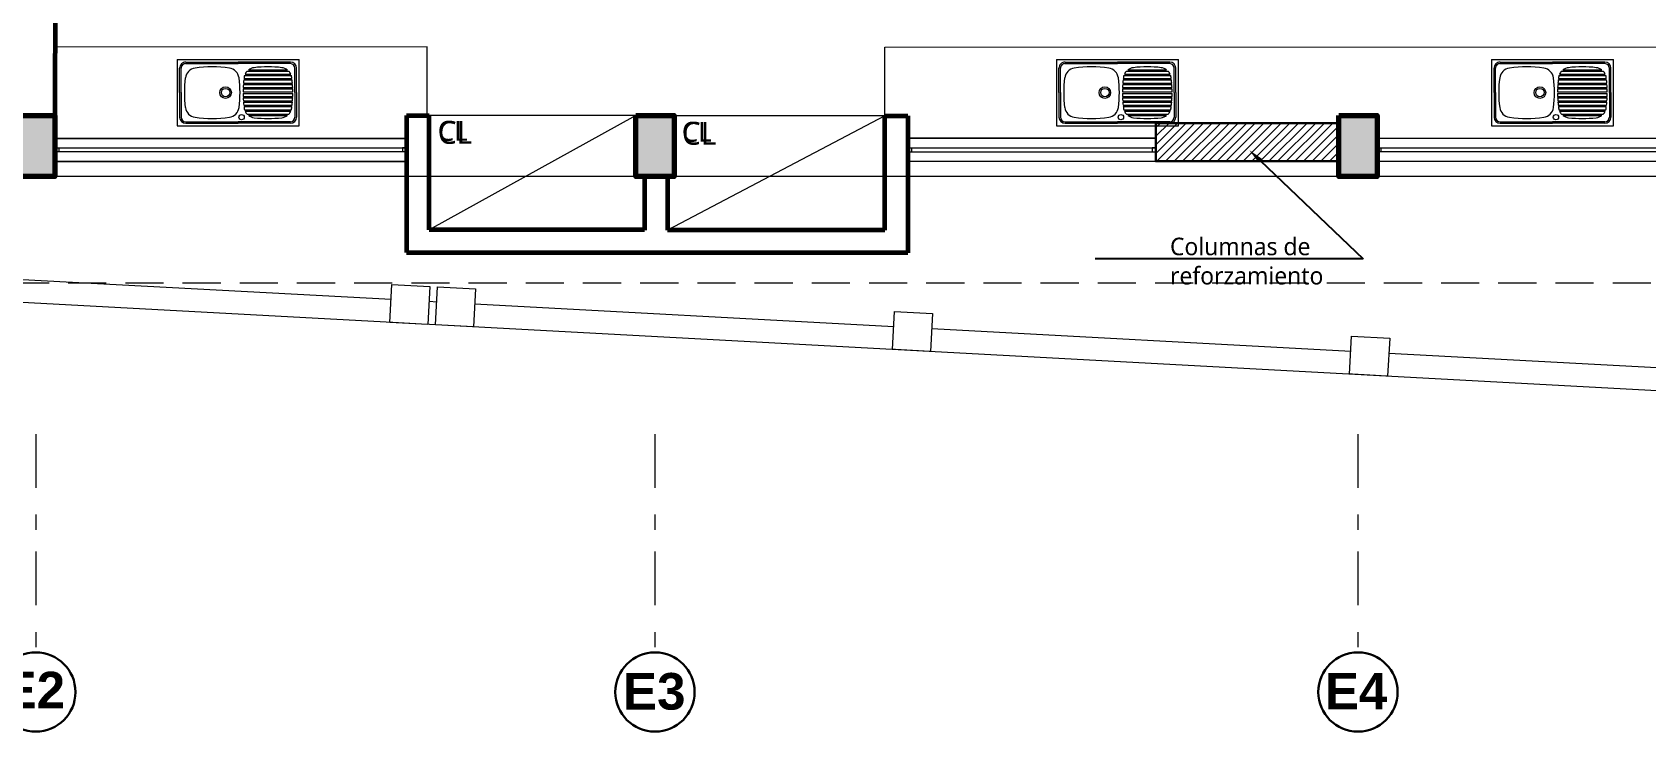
# Model space of a CAD drawing. Header units: metres. Extents: x 28 to 148, y 23 to 113.
# Drawn here: x 97.32 to 107.91, y 35.35 to 39.94 of the extents above; entities that cross this region are included whole.
import ezdxf
from ezdxf import colors
from ezdxf.entities.mleader import LeaderData, LeaderLine
from ezdxf.math import Vec2, Vec3

# ---------------------------------------------------------------- set-up
doc = ezdxf.new("R2010")
doc.units = ezdxf.units.M
doc.set_wipeout_variables(frame=1)
doc.linetypes.add('DASHED2', pattern=[0.375, 0.25, -0.125])
doc.linetypes.add('Dot & Dashed', pattern=[0.670278, 0.352778, -0.176389, 0, -0.141111])
for name, color, linetype, lineweight in [('COLUMNAS', 210, 'Continuous', 50), ('COLUMNAS 50', 32, 'Continuous', 70), ('COLUMNAS REFOR.', 40, 'Continuous', 25), ('Cotas varias El', 253, 'Continuous', 13), ('Equipamiento SR', 23, 'Continuous', 0), ('GRAFO 0 BLANCO', 7, 'Continuous', 0), ('GRAFO 4', 7, 'Continuous', 30), ('GRAFO00', 7, 'Continuous', 0), ('letras sr', 7, 'Continuous', 5), ('Mobiliario interno', 251, 'Continuous', 0), ('Muebles', 252, 'Continuous', 0), ('Muros el', 144, 'Continuous', 60), ('Vanos', 140, 'Continuous', 5)]:
    doc.layers.add(name, color=color, linetype=linetype, lineweight=lineweight)
doc.layers.add('Mobiliario', color=7, linetype='Continuous', lineweight=0, true_color=0x7f7f7f)
doc.styles.add('Generales', font='trebuc.ttf', dxfattribs={"height": 0.1})
doc.styles.add('GENERATED_STYLE_1', font='arialbd.ttf')
doc.styles.add('Santa Rosa 1 50', font='trebuc.ttf')

# ---------------------------------------------------------------- blocks, each defined once
blk = doc.blocks.new('A$C64627D36')
at = {"layer": 'Equipamiento SR'}
for p, q in [((1.133, 1.548), (1.133, 1.113)), ((1.933, 1.548), (1.133, 1.548)), ((1.15, 1.33), (1.15, 1.491)), ((1.16, 1.33), (1.16, 1.491)), ((1.19, 1.531), (1.533, 1.531)), ((1.19, 1.521), (1.533, 1.521)), ((1.876, 1.531), (1.533, 1.531)), ((1.876, 1.521), (1.533, 1.521)), ((1.906, 1.33), (1.906, 1.491)), ((1.916, 1.33), (1.916, 1.491)), ((1.933, 1.113), (1.933, 1.548)), ((1.498, 1.384), (1.176, 1.384)), ((1.498, 1.384), (1.176, 1.384)), ((1.497, 1.393), (1.177, 1.393)), ((1.495, 1.413), (1.179, 1.413)), ((1.495, 1.413), (1.179, 1.413)), ((1.494, 1.422), (1.18, 1.422)), ((1.491, 1.442), (1.183, 1.442)), ((1.487, 1.451), (1.187, 1.451)), ((1.474, 1.471), (1.2, 1.471)), ((1.464, 1.48), (1.21, 1.48)), ((1.15, 1.33), (1.15, 1.17)), ((1.16, 1.33), (1.16, 1.17)), ((1.5, 1.355), (1.174, 1.355)), ((1.5, 1.335), (1.174, 1.335)), ((1.5, 1.325), (1.174, 1.325)), ((1.5, 1.305), (1.174, 1.305)), ((1.499, 1.364), (1.175, 1.364)), ((1.499, 1.296), (1.175, 1.296)), ((1.498, 1.276), (1.176, 1.276)), ((1.498, 1.276), (1.176, 1.276)), ((1.906, 1.33), (1.906, 1.17)), ((1.916, 1.33), (1.916, 1.17)), ((1.497, 1.267), (1.177, 1.267)), ((1.495, 1.247), (1.179, 1.247)), ((1.495, 1.247), (1.179, 1.247)), ((1.494, 1.238), (1.18, 1.238)), ((1.491, 1.218), (1.183, 1.218)), ((1.487, 1.209), (1.187, 1.209)), ((1.474, 1.189), (1.2, 1.189)), ((1.464, 1.18), (1.21, 1.18)), ((1.933, 1.113), (1.133, 1.113)), ((1.19, 1.14), (1.533, 1.14)), ((1.19, 1.13), (1.533, 1.13)), ((1.876, 1.14), (1.533, 1.14)), ((1.876, 1.13), (1.533, 1.13)), ((1.77, 1.113), (1.77, 1.113))]:
    blk.add_line(p, q, dxfattribs=at)
for centre, radius in [((1.51, 1.491), 0.0175), ((1.615, 1.33), 0.038), ((1.615, 1.33), 0.0275)]:
    blk.add_circle(centre, radius, dxfattribs=at)
for centre, radius, start, end in [((1.19, 1.491), 0.04, 90, 180), ((1.19, 1.491), 0.03, 90, 180), ((1.255, 1.42), 0.075, 96.9793, 126.4305), ((1.337, 0.75), 0.75, 83.0207, 96.9793), ((1.419, 1.42), 0.075, 53.5695, 83.0207), ((1.601, 1.418), 0.075, 98.6781, 172.5788), ((1.702, 0.75), 0.75, 81.3219, 98.6781), ((1.804, 1.418), 0.075, 7.4212, 81.3219), ((1.876, 1.491), 0.04, 0, 90), ((1.876, 1.491), 0.03, 0, 90), ((1.924, 1.33), 0.75, 175.8711, 177.4017), ((1.924, 1.33), 0.75, 173.6463, 175.1815), ((1.924, 1.33), 0.75, 172.3671, 172.954), ((1.255, 1.42), 0.075, 162.6678, 172.3671), ((1.255, 1.42), 0.075, 136.7976, 155.2972), ((1.419, 1.42), 0.075, 24.7028, 43.2024), ((1.419, 1.42), 0.075, 7.6329, 17.3322), ((0.75, 1.33), 0.75, 7.046, 7.6329), ((0.75, 1.33), 0.75, 4.8185, 6.3537), ((0.75, 1.33), 0.75, 2.5983, 4.1289), ((2.27, 1.33), 0.75, 172.5788, 187.4212), ((1.135, 1.33), 0.75, 352.5788, 7.4212), ((1.924, 1.33), 0.75, 178.0898, 179.618), ((1.924, 1.33), 0.75, 180.382, 181.9102), ((1.924, 1.33), 0.75, 182.5983, 184.1289), ((0.75, 1.33), 0.75, 355.8711, 357.4017), ((0.75, 1.33), 0.75, 0.382, 1.9102), ((0.75, 1.33), 0.75, 358.0898, 359.618), ((1.19, 1.17), 0.04, 180, 270), ((1.19, 1.17), 0.03, 180, 270), ((1.924, 1.33), 0.75, 184.8185, 186.3537), ((1.924, 1.33), 0.75, 187.046, 187.6329), ((1.255, 1.241), 0.075, 187.6329, 197.3322), ((1.255, 1.241), 0.075, 204.7028, 223.2024), ((1.255, 1.241), 0.075, 233.5695, 263.0207), ((1.337, 1.911), 0.75, 263.0207, 276.9793), ((1.419, 1.241), 0.075, 276.9793, 306.4305), ((1.419, 1.241), 0.075, 316.7976, 335.2972), ((1.419, 1.241), 0.075, 342.6678, 352.3671), ((0.75, 1.33), 0.75, 352.3671, 352.954), ((0.75, 1.33), 0.75, 353.6463, 355.1815), ((1.601, 1.243), 0.075, 187.4212, 261.3219), ((1.702, 1.91), 0.75, 261.3219, 278.6781), ((1.804, 1.243), 0.075, 278.6781, 352.5788), ((1.876, 1.17), 0.04, 270, 0), ((1.876, 1.17), 0.03, 270, 0)]:
    blk.add_arc(centre, radius, start, end, dxfattribs=at)

msp = doc.modelspace()

# ---------------------------------------------------------------- hatches: boundary and pattern name
at = {"layer": 'GRAFO 0 BLANCO', "true_color": 0x939598}
h = msp.add_hatch(color=252, dxfattribs=at)
h.dxf.hatch_style = 1
h.paths.add_polyline_path([(105.888, 45.49), (106.138, 45.49), (106.138, 45.09), (105.888, 45.09)])
h.paths.add_polyline_path([(105.888, 39.396), (106.138, 39.396), (106.138, 38.996), (105.888, 38.996)])
h.paths.add_polyline_path([(101.28, 39.396), (101.53, 39.396), (101.53, 38.996), (101.28, 38.996)])
h.paths.add_polyline_path([(101.28, 45.49), (101.53, 45.49), (101.53, 45.09), (101.28, 45.09)])
h.paths.add_polyline_path([(97.221, 45.49), (97.471, 45.49), (97.471, 45.09), (97.221, 45.09)])
h.paths.add_polyline_path([(97.221, 39.396), (97.471, 39.396), (97.471, 38.996), (97.221, 38.996)])
h.paths.add_polyline_path([(97.323, 42.227), (97.473, 42.227), (97.473, 41.827), (97.323, 41.827)])
h.paths.add_polyline_path([(93.266, 45.49), (93.516, 45.49), (93.516, 45.09), (93.266, 45.09)])
h.paths.add_polyline_path([(93.266, 42.227), (93.416, 42.227), (93.416, 41.827), (93.266, 41.827)])
h.paths.add_polyline_path([(93.266, 39.396), (93.516, 39.396), (93.516, 38.996), (93.266, 38.996)])
at = {"layer": 'Muebles'}
h = msp.add_hatch(dxfattribs=at)
h.set_pattern_fill('ANSI31', color=256, scale=0.32, angle=180)
h.set_pattern_definition([(225, (52.246784, -11.201862), (0.028284271, -0.028284271), [])])
h.paths.add_polyline_path([(104.688, 39.346), (105.888, 39.346), (105.888, 39.096), (104.688, 39.096)])

# ---------------------------------------------------------------- linework, layer by layer
at = {"layer": 'COLUMNAS', "color": 7}
msp.add_line((99.925, 38.646), (99.925, 39.396), dxfattribs=at)
at = {"layer": 'COLUMNAS 50', "linetype": 'Continuous'}
for points in [[(97.221, 39.396), (97.471, 39.396), (97.471, 38.996), (97.221, 38.996), (97.221, 39.396)], [(101.28, 39.396), (101.53, 39.396), (101.53, 38.996), (101.28, 38.996), (101.28, 39.396)], [(105.888, 39.396), (106.138, 39.396), (106.138, 38.996), (105.888, 38.996), (105.888, 39.396)]]:
    msp.add_lwpolyline(points, dxfattribs=at)
at = {"layer": 'COLUMNAS REFOR.', "lineweight": 30}
msp.add_lwpolyline([(104.688, 39.346), (105.888, 39.346), (105.888, 39.096), (104.688, 39.096)], close=True, dxfattribs=at)
at = {"layer": 'Cotas varias El', "linetype": 'Dot & Dashed'}
for p, q in [((97.346, 37.306), (97.346, 35.873)), ((101.405, 37.306), (101.405, 35.873)), ((106.013, 37.306), (106.013, 35.873))]:
    msp.add_line(p, q, dxfattribs=at)
at = {"layer": 'Equipamiento SR', "linetype": 'Continuous'}
for p, q in [((99.911, 39.846), (97.472, 39.845)), ((101.53, 39.396), (99.911, 39.396)), ((101.28, 39.396), (99.925, 38.646)), ((102.912, 39.394), (101.487, 38.643)), ((102.912, 39.394), (101.487, 38.643)), ((102.912, 39.394), (101.523, 39.394))]:
    msp.add_line(p, q, dxfattribs=at)
at = {"layer": 'Equipamiento SR', "linetype": 'Continuous', "elevation": 0.5}
msp.add_lwpolyline([(99.911, 39.393), (99.911, 39.846)], dxfattribs=at)
at = {"layer": 'Equipamiento SR', "linetype": 'Continuous'}
msp.add_lwpolyline([(102.912, 39.394), (102.912, 39.845), (108.575, 39.846), (108.575, 39.395)], dxfattribs=at)
at = {"layer": 'GRAFO 0 BLANCO'}
msp.add_lwpolyline([(93.266, 47.988), (133.208, 47.988), (133.208, 38.996), (93.266, 38.996), (93.266, 47.988)], dxfattribs=at)
at = {"layer": 'GRAFO 4', "linetype": 'Continuous'}
for centre in [(97.346, 35.613), (101.405, 35.613), (106.013, 35.613)]:
    msp.add_circle(centre, 0.26, dxfattribs=at)
at = {"layer": 'Muros el', "ltscale": 0.05}
for p, q in [((97.474, 39.393), (97.475, 41.827)), ((99.775, 39.396), (99.775, 38.496)), ((99.775, 39.396), (99.925, 39.396)), ((99.925, 38.646), (99.925, 39.396)), ((102.912, 38.644), (102.912, 39.394)), ((102.912, 38.644), (102.912, 39.394)), ((102.912, 39.394), (103.062, 39.394)), ((103.062, 39.394), (103.062, 38.494)), ((103.062, 39.394), (103.062, 38.494)), ((101.337, 38.994), (101.337, 38.643)), ((101.337, 38.994), (101.337, 38.643)), ((101.487, 38.994), (101.487, 38.643)), ((101.487, 38.994), (101.487, 38.643)), ((101.337, 38.646), (99.925, 38.646)), ((102.912, 38.644), (101.487, 38.643)), ((99.775, 38.496), (103.062, 38.496))]:
    msp.add_line(p, q, dxfattribs=at)
at = {"layer": 'Vanos', "linetype": 'Continuous'}
for p, q in [((99.775, 39.245), (97.471, 39.245)), ((97.471, 39.245), (99.775, 39.245)), ((97.471, 39.184), (99.761, 39.184)), ((97.471, 39.184), (97.496, 39.184)), ((97.471, 39.159), (99.761, 39.159)), ((97.496, 39.184), (97.496, 39.159)), ((99.775, 39.184), (99.75, 39.184)), ((99.75, 39.184), (99.75, 39.159)), ((99.75, 39.159), (99.775, 39.159)), ((99.775, 39.184), (99.775, 39.159)), ((104.688, 39.246), (103.062, 39.246)), ((103.062, 39.246), (104.688, 39.246)), ((103.062, 39.183), (104.688, 39.183)), ((103.062, 39.183), (103.087, 39.183)), ((103.062, 39.158), (104.688, 39.158)), ((103.087, 39.183), (103.087, 39.158)), ((104.688, 39.183), (104.663, 39.183)), ((104.663, 39.183), (104.663, 39.158)), ((104.663, 39.158), (104.688, 39.158)), ((106.138, 39.246), (108.425, 39.246)), ((106.138, 39.184), (108.425, 39.184)), ((106.138, 39.184), (106.163, 39.184)), ((106.138, 39.159), (108.425, 39.159)), ((106.163, 39.184), (106.163, 39.159)), ((99.775, 39.095), (97.471, 39.095)), ((97.471, 39.095), (99.775, 39.095)), ((103.062, 39.096), (104.688, 39.096)), ((106.138, 39.096), (108.425, 39.096))]:
    msp.add_line(p, q, dxfattribs=at)

# ---------------------------------------------------------------- block references
at = {"layer": 'Mobiliario interno', "rotation": 180}
for p in [(100.205, 40.876), (105.969, 40.876), (108.821, 40.876)]:
    msp.add_blockref('A$C64627D36', p, dxfattribs=at)

# ---------------------------------------------------------------- texts
at = {"char_height": 0.24, "attachment_point": 3, "rotation": 360, "style": 'GENERATED_STYLE_1'}
for s, insert in [('E2', (97.538, 35.746)), ('E3', (101.605, 35.738)), ('E4', (106.206, 35.739))]:
    msp.add_mtext(s, dxfattribs=dict(at, insert=insert))
at = {"layer": 'Mobiliario', "linetype": 'Continuous', "attachment_point": 1, "style": 'Santa Rosa 1 50'}
for insert, char_height in [((99.981, 39.36), 0.13), ((99.981, 39.36), 0.15), ((101.581, 39.354), 0.13), ((101.581, 39.354), 0.15)]:
    msp.add_mtext_dynamic_manual_height_columns('CL', width=0.51163, gutter_width=1, heights=[0], dxfattribs=dict(at, insert=insert, char_height=char_height))

# ---------------------------------------------------------------- leaders
at = {"layer": 'letras sr'}
ml = msp.add_multileader_mtext('Standard', dxfattribs=at)
ml.set_content('Columnas de reforzamiento', color=256, style='Generales')
ml.set_leader_properties()
ml.build(insert=Vec2(0, 0))
ml.multileader.update_dxf_attribs({"text_right_attachment_type": 6, "dogleg_length": 0.36, "arrow_head_size": 0.1})
ctx = ml.context
ctx.base_point, ctx.char_height, ctx.arrow_head_size, ctx.landing_gap_size, ctx.plane_origin = Vec3(104.691, 38.535), 0.115, 0.1, 0.09, Vec3(103.835, 40.347)
ctx.right_attachment = 6
notes = []
notes.append((ctx, [(1, (1, 1, 0), (106.047, 38.456), (-1, 0), 0.183, [(0, [(105.3, 39.169)], 0, [])])]))
ctx.mtext.insert, ctx.mtext.width, ctx.mtext.flow_direction = Vec3(104.781, 38.594), 1.46918, 5
for ctx, leaders in notes:
    for number, flags, end, landing, length, lines in leaders:
        leader = LeaderData()
        leader.index, (leader.has_last_leader_line, leader.has_dogleg_vector, leader.attachment_direction) = number, flags
        leader.last_leader_point, leader.dogleg_vector, leader.dogleg_length = Vec3(end), Vec3(landing), length
        for number, points, colour, breaks in lines:
            line = LeaderLine()
            line.index, line.vertices, line.color, line.breaks = number, Vec3.list(points), colors.encode_raw_color(colour), breaks
            leader.lines.append(line)
        ctx.leaders.append(leader)

# ---------------------------------------------------------------- wipeouts: each hides what was drawn before it
at = {"linetype": 'Continuous'}
for points in [[(99.667, 38.038), (99.68, 38.288), (99.93, 38.274), (99.916, 38.025)], [(102.962, 37.86), (102.975, 38.11), (103.225, 38.097), (103.211, 37.847)], [(105.957, 37.699), (105.971, 37.948), (106.221, 37.935), (106.207, 37.685)]]:
    msp.add_wipeout(points, dxfattribs=at).dxf.layer = 'GRAFO 0 BLANCO'

# ---------------------------------------------------------------- next in the draw order: linework, layer by layer
at = {"layer": 'GRAFO 0 BLANCO', "linetype": 'Continuous'}
for p, q in [((99.675, 38.188), (96.929, 38.336)), ((105.966, 37.848), (103.22, 37.997)), ((108.961, 37.687), (106.215, 37.835))]:
    msp.add_line(p, q, dxfattribs=at)
at = {"layer": 'GRAFO 0 BLANCO', "color": 7, "linetype": 'Continuous'}
for points in [[(99.667, 38.038), (99.68, 38.288), (99.93, 38.274), (99.916, 38.025)], [(102.962, 37.86), (102.975, 38.11), (103.225, 38.097), (103.211, 37.847)], [(105.957, 37.699), (105.971, 37.948), (106.221, 37.935), (106.207, 37.685)]]:
    msp.add_lwpolyline(points, close=True, dxfattribs=at)

# ---------------------------------------------------------------- next in the draw order: wipeouts: each hides what was drawn before it
at = {"linetype": 'Continuous'}
msp.add_wipeout([(99.966, 38.022), (99.98, 38.272), (100.229, 38.258), (100.216, 38.009)], dxfattribs=at).dxf.layer = 'GRAFO 0 BLANCO'

# ---------------------------------------------------------------- next in the draw order: linework, layer by layer
at = {"layer": 'GRAFO 0 BLANCO', "linetype": 'Continuous'}
for p, q in [((142.015, 35.751), (90.68, 38.524)), ((99.974, 38.172), (99.924, 38.175)), ((102.97, 38.01), (100.224, 38.158))]:
    msp.add_line(p, q, dxfattribs=at)
at = {"layer": 'GRAFO 0 BLANCO', "color": 7, "linetype": 'Continuous'}
msp.add_lwpolyline([(99.966, 38.022), (99.98, 38.272), (100.229, 38.258), (100.216, 38.009)], close=True, dxfattribs=at)
at = {"layer": 'GRAFO00', "color": 252, "linetype": 'DASHED2', "lineweight": 0}
msp.add_lwpolyline([(92.666, 48.588), (133.808, 48.588), (133.808, 38.296), (92.666, 38.296)], close=True, dxfattribs=at)

doc.saveas('drawing.dxf')
